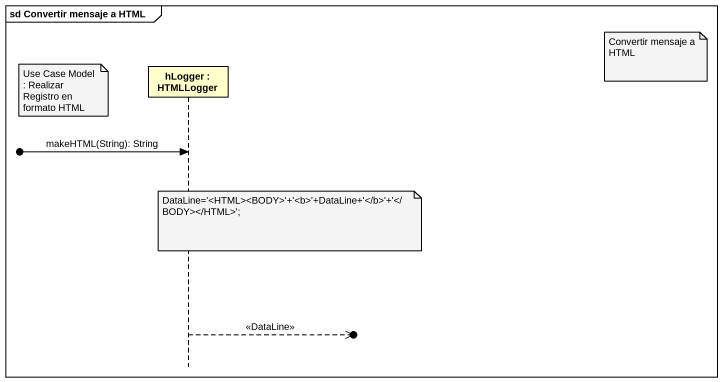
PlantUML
@startuml
mainframe sd Convertir mensaje a HTML
hide footbox
participant "hLogger : HTMLLogger" as hLogger

note right of hLogger : Convertir mensaje a HTML
note left of hLogger : Use Case Model : Realizar Registro en formato HTML
[o-> hLogger : makeHTML(String): String
note over hLogger : DataLine='<HTML><BODY>'+'~<b>'+DataLine+'~</b>'+'</BODY></HTML>';
hLogger -->>o] : <<DataLine>>
@enduml
